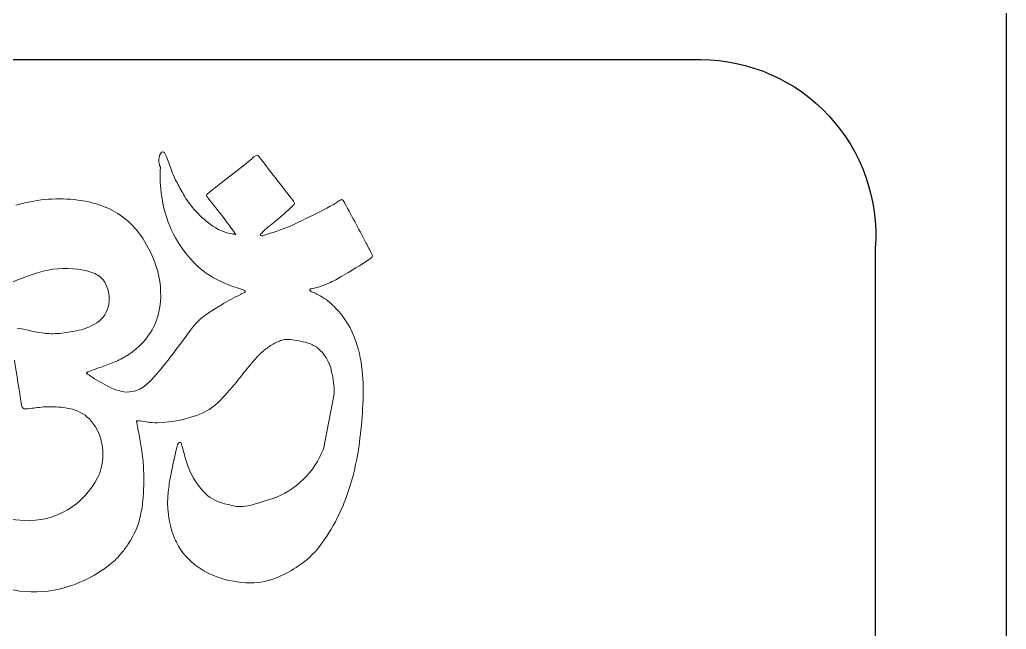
# Model space of a CAD drawing. Header units: millimetres. Extents: x 56222 to 3066687, y -650199 to -121287.
# Drawn here: x 141925.42 to 141948.01, y -185257.65 to -185243.69 of the extents above; entities that cross this region are included whole.
import ezdxf

# ---------------------------------------------------------------- set-up
doc = ezdxf.new("R2010")
doc.units = ezdxf.units.MM
doc.header["$MEASUREMENT"] = 0
doc.layers.add('FURNITURE', color=32, linetype='Continuous', lineweight=9)

msp = doc.modelspace()

# ---------------------------------------------------------------- linework, layer by layer
at = {"layer": 'FURNITURE', "lineweight": 30, "elevation": 0.517}
msp.add_lwpolyline([(141909.009, -185239.601), (141948.011, -185239.601), (141948.011, -185346.601), (141909.009, -185346.601)], close=True, dxfattribs=at)
at = {"layer": 'FURNITURE', "elevation": 0.517}
for points in [[(141925.327, -185247.937, -0.02073), (141925.655, -185247.857, -0.102684), (141926.998, -185247.862, -0.068416), (141927.554, -185248.063, -0.132733), (141928.276, -185248.76, -0.067797), (141928.579, -185249.455, -0.113494), (141928.606, -185250.378, -0.107232), (141928.368, -185250.915, -0.124878), (141927.731, -185251.459, -0.029489), (141927.421, -185251.593, -0.000508), (141927.102, -185251.704, 0.043786), (141926.949, -185251.774, 0.315454), (141926.949, -185251.784, 0.144038), (141926.973, -185251.806, -0.007698), (141927.079, -185251.873, 0.04142), (141927.52, -185252.122, 0.035302), (141927.678, -185252.181, 0.270386), (141928.311, -185252.05, 0.025891), (141928.433, -185251.933, 0.024568), (141928.866, -185251.415, -0.001131), (141929.372, -185250.74, -0.024865), (141929.483, -185250.612, -0.036641), (141929.608, -185250.5, -0.019599), (141929.746, -185250.402, -0.007846), (141930.031, -185250.222, -0.019413), (141930.473, -185249.979, 0.003232), (141930.571, -185249.932, 0.552203), (141930.576, -185249.897, 0.028912), (141930.52, -185249.867, 0.039404), (141930.399, -185249.828, -0.021936), (141930.239, -185249.774, -0.03367), (141929.856, -185249.597, -0.084803), (141929.333, -185249.174, -0.149867), (141928.669, -185247.739, -0.050896), (141928.638, -185247.066, -0.276236), (141928.664, -185246.72, -0.340347), (141928.715, -185246.722, -0.095975), (141928.742, -185246.754, -0.027271), (141928.769, -185246.812, -0.028847), (141928.832, -185246.968, 0.01348), (141928.951, -185247.284, 0.025539), (141929.027, -185247.434, 0.006577), (141929.191, -185247.729, 0.116289), (141929.893, -185248.447, 0.037739), (141930.042, -185248.526, 0.069937), (141930.286, -185248.593, 0.01313), (141930.37, -185248.603, 0.011402), (141929.739, -185247.783, -0.047902), (141929.694, -185247.715, -0.393716), (141929.719, -185247.678, -0.009311), (141930.022, -185247.435, 0.007282), (141930.733, -185246.875, -0.248787), (141930.853, -185246.797, -0.192831), (141930.893, -185246.823, 0.00447), (141931.012, -185246.976, 0.00003), (141931.688, -185247.843, -0.147495), (141931.709, -185247.903, -0.208983), (141931.691, -185247.929, -0.001548), (141931.621, -185247.996, -0.016147), (141931.231, -185248.336, 0.048852), (141930.924, -185248.61, 0.259218), (141930.938, -185248.629, 0.248037), (141930.984, -185248.636, -0.001345), (141931.26, -185248.546, 0.040148), (141931.973, -185248.24, 0.020795), (141932.607, -185247.918, 0.004363), (141932.715, -185247.847, -0.041069), (141932.786, -185247.808, -0.275398), (141932.828, -185247.829, -0.005478), (141933.346, -185248.798, 0.000393), (141933.483, -185249.055, -0.221068), (141933.488, -185249.118, -0.054178), (141933.359, -185249.215, -0.022282), (141932.697, -185249.619, -0.032131), (141932.345, -185249.783, -0.048153), (141932.096, -185249.849, 0.318224), (141932.061, -185249.867, 0.31203), (141932.068, -185249.889, 0.114085), (141932.122, -185249.924, -0.025018), (141932.352, -185250.043, -0.059178), (141932.649, -185250.29, -0.11461), (141933.117, -185251.058, -0.06133), (141933.268, -185251.818, -0.036842), (141933.271, -185252.593, -0.015914), (141933.198, -185253.366, -0.042952), (141932.979, -185254.376, -0.088918), (141932.279, -185255.755, -0.079993), (141931.805, -185256.193, -0.043601), (141931.353, -185256.446, -0.118722), (141930.594, -185256.58, -0.084859), (141929.839, -185256.411, -0.132876), (141929.13, -185255.863, -0.066664), (141928.947, -185255.521, -0.120663), (141928.818, -185254.503, -0.020447), (141928.876, -185254.119, -0.009537), (141929.013, -185253.487, -0.173318), (141929.07, -185253.373, -0.45855), (141929.112, -185253.382, -0.034707), (141929.136, -185253.46, 0.005532), (141929.242, -185253.833, 0.113485), (141929.632, -185254.498, 0.148515), (141930.07, -185254.762, 0.021216), (141930.385, -185254.832, 0.07541), (141930.579, -185254.829, 0.034241), (141930.832, -185254.77, 0.011087), (141931.202, -185254.656, 0.219034), (141932.373, -185253.519), (141932.619, -185252.255, 0.063), (141932.559, -185251.743, 0.176865), (141932.23, -185251.198, 0.098506), (141931.998, -185251.085, 0.027958), (141931.616, -185251.012, 0.056269), (141931.486, -185251.01, 0.082244), (141931.363, -185251.046, 0.030528), (141931.135, -185251.169, 0.046217), (141930.934, -185251.332, 0.024064), (141930.757, -185251.52, 0.007393), (141930.431, -185251.922, -0.023152), (141930.004, -185252.408, -0.112283), (141929.583, -185252.702, -0.090623), (141928.576, -185252.917, -0.039932), (141928.318, -185252.9, 0.04609), (141928.102, -185252.871, 0.500609), (141928.101, -185252.909, 0.007727), (141928.168, -185253.291, -0.072742), (141928.237, -185254.708, -0.032457), (141928.171, -185255.091, -0.091035), (141927.91, -185255.68, -0.021595), (141927.759, -185255.891, -0.062628), (141927.483, -185256.162, -0.120501), (141926.2, -185256.752, -0.206879), (141924.234, -185256.293, -0.047348)], [(141925.361, -185250.749, -0.017116), (141925.742, -185250.828, 0.027108), (141925.997, -185250.87, 0.054756), (141926.384, -185250.865, 0.024048), (141926.767, -185250.8, 0.119542), (141927.234, -185250.588, 0.21228), (141927.464, -185250.139, 0.14778), (141927.366, -185249.7, 0.1346), (141927.179, -185249.525, 0.057059), (141926.997, -185249.451, 0.041414), (141926.743, -185249.402, 0.108706), (141925.847, -185249.478, 0.037965), (141925.123, -185249.757, -0.01193)], [(141924.09, -185254.598, 0.152566), (141925.518, -185255.159, 0.298114), (141927.207, -185254.161, 0.118675), (141927.32, -185253.659, 0.204229), (141927.012, -185252.831, 0.143715), (141926.559, -185252.592, 0.03467), (141926.302, -185252.558, 0.041167), (141925.914, -185252.56, -0.003912), (141925.561, -185252.6, -0.179179), (141925.485, -185252.578, -0.208144), (141925.459, -185252.503, -0.000169), (141925.294, -185251.481, -0.021539)]]:
    msp.add_lwpolyline(points, format="xyb", dxfattribs=at)
at = {"layer": 'FURNITURE', "lineweight": 30, "elevation": 0.517}
msp.add_lwpolyline([(141909.997, -185257.996), (141909.996, -185249.259, -0.454845), (141914.009, -185244.601), (141941.011, -185244.601, -0.435086), (141945.011, -185248.919), (141945.011, -185257.996)], format="xyb", dxfattribs=at)

doc.saveas('drawing.dxf')
